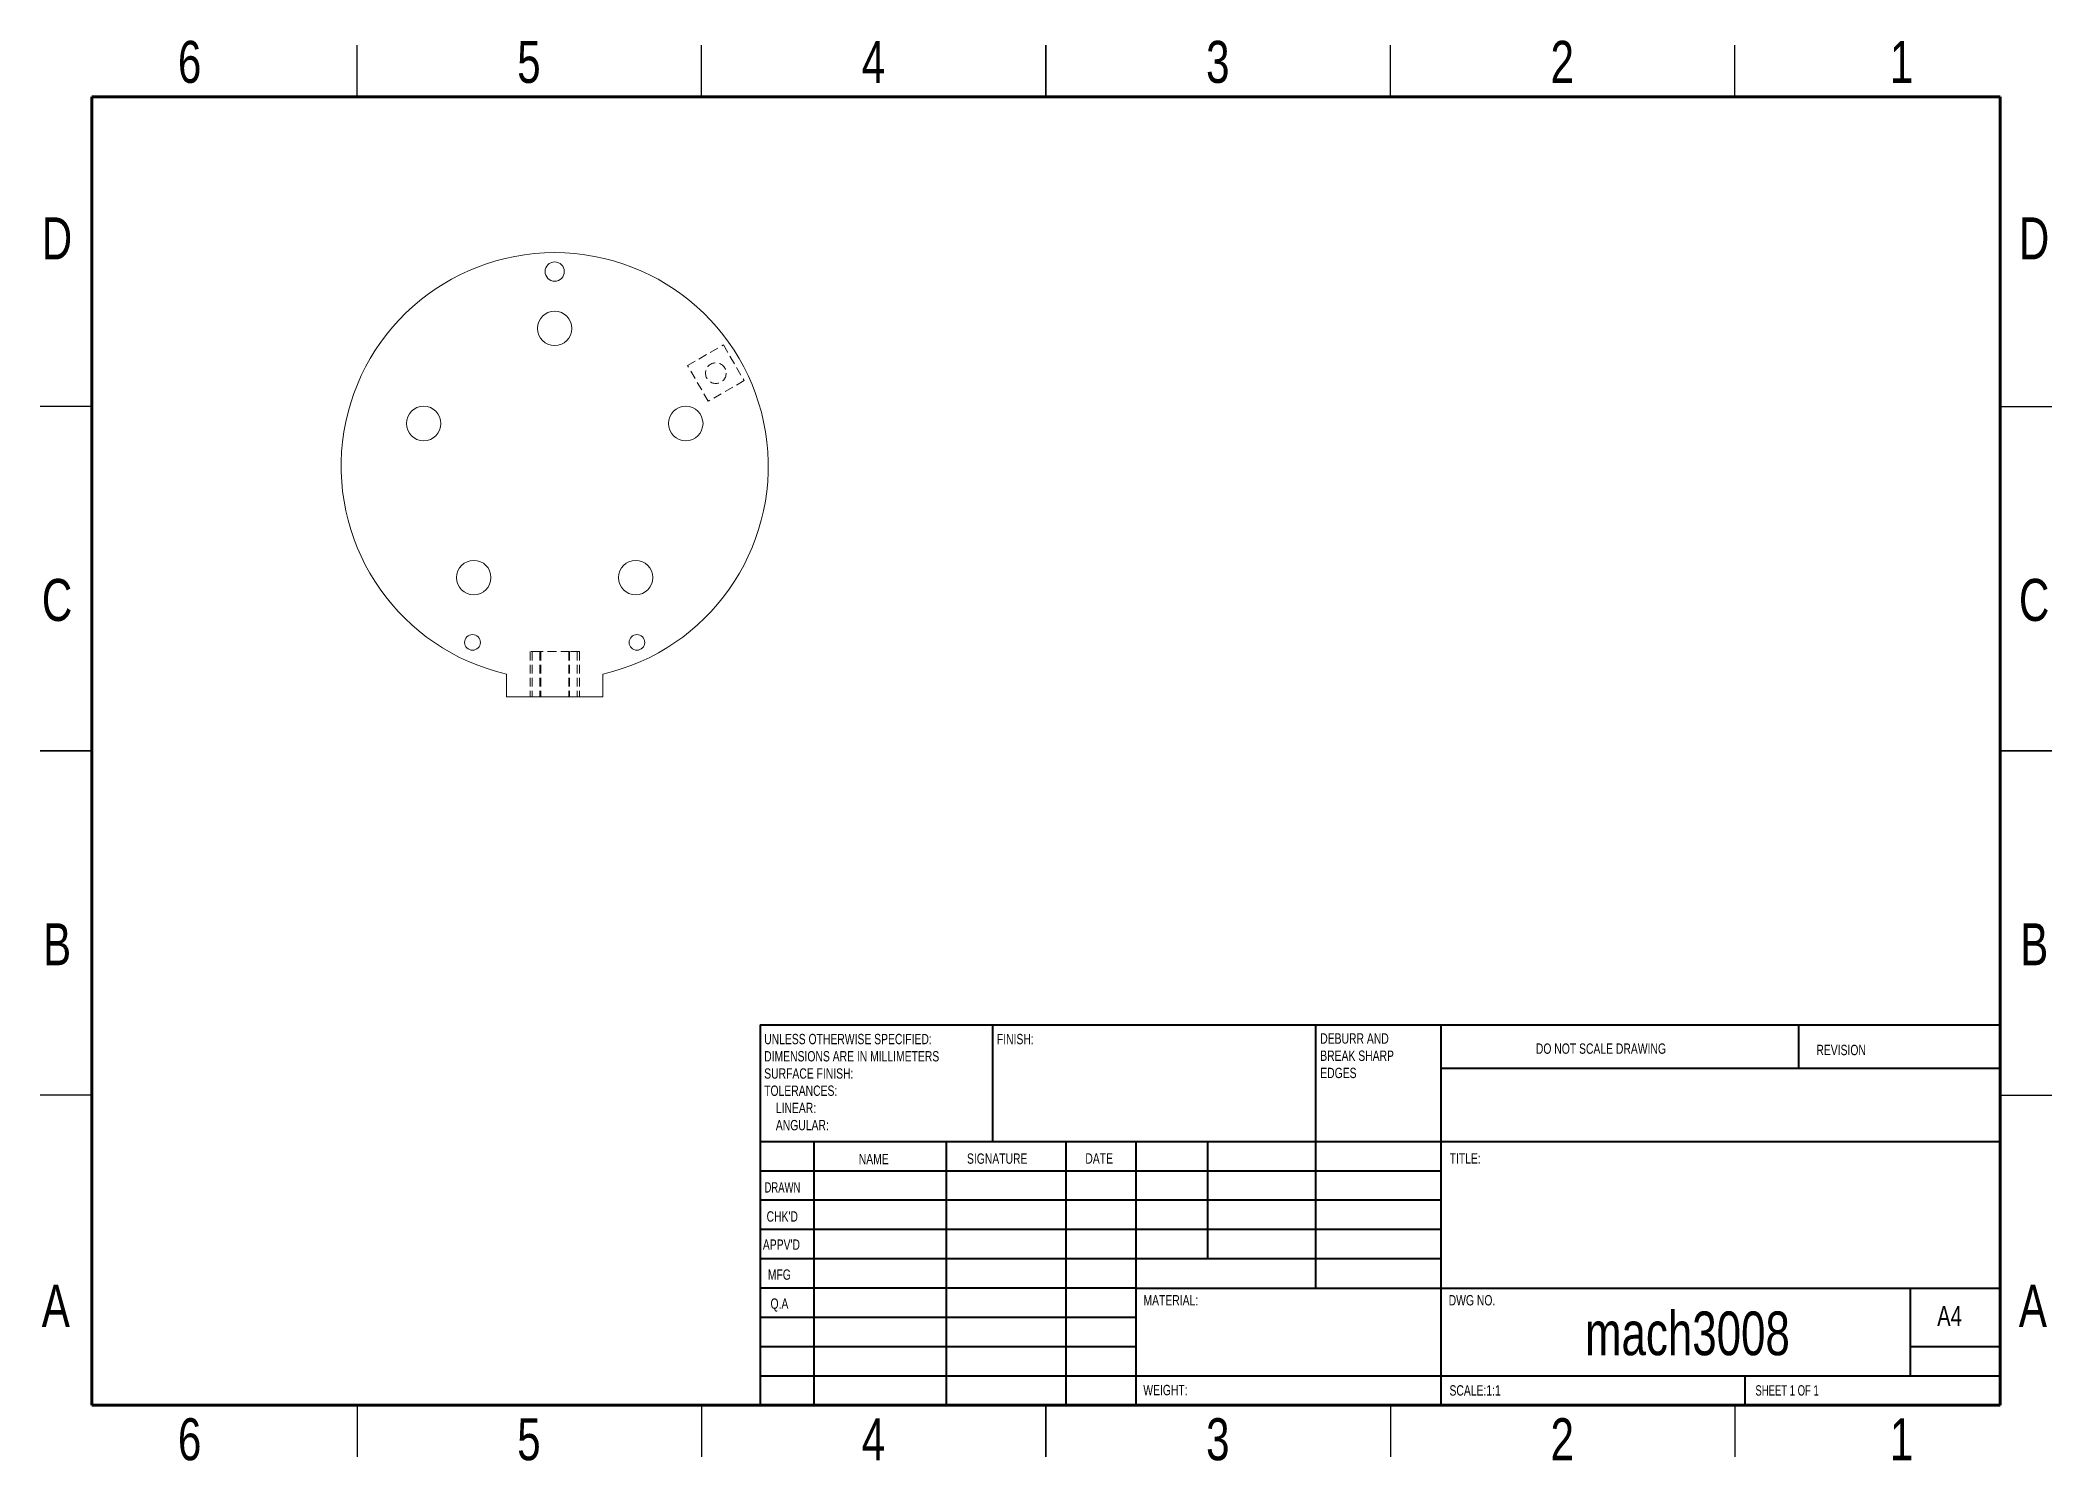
# Model space of a CAD drawing. Header units: millimetres. Extents: x 2 to 294, y 2 to 208.
import ezdxf

# ---------------------------------------------------------------- set-up
doc = ezdxf.new("R2010")
doc.units = ezdxf.units.MM
doc.linetypes.add('HIDDEN', pattern=[1.905, 1.27, -0.635])
doc.styles.add('SLDTEXTSTYLE0', font='TXT', dxfattribs={"width": 0.75})
doc.styles.add('SLDTEXTSTYLE1', font='TXT', dxfattribs={"width": 0.686449})
doc.styles.add('SLDTEXTSTYLE2', font='TXT', dxfattribs={"width": 0.6875})

# ---------------------------------------------------------------- blocks, each defined once
blk = doc.blocks.new('SW_NOTE_0')
at = {"color": 0, "linetype": 'Continuous', "lineweight": 0, "char_height": 1.5, "attachment_point": 1, "style": 'SLDTEXTSTYLE0'}
for s, insert in [('UNLESS OTHERWISE SPECIFIED:', (0, 1.93)), ('DIMENSIONS ARE IN MILLIMETERS', (0, -0.57)), ('TOLERANCES:', (0, -5.57)), ('SURFACE FINISH:', (0, -3.07)), ('LINEAR:', (1.69, -8.07)), ('ANGULAR:', (1.69, -10.57))]:
    blk.add_mtext(s, dxfattribs=dict(at, insert=insert))
blk = doc.blocks.new('SW_NOTE_1')
at = {"color": 0, "linetype": 'Continuous', "lineweight": 0, "char_height": 1.5, "attachment_point": 1, "style": 'SLDTEXTSTYLE0'}
for s, insert in [('DEBURR AND', (0, 1.93)), ('BREAK SHARP', (0, -0.57)), ('EDGES', (0, -3.07))]:
    blk.add_mtext(s, dxfattribs=dict(at, insert=insert))

msp = doc.modelspace()

# ---------------------------------------------------------------- linework, layer by layer
at = {"color": 7, "linetype": 'Continuous', "lineweight": 30}
for p, q in [((48.5, 200), (48.5, 207.5)), ((98.5, 200), (98.5, 207.5)), ((148.5, 207.5), (148.5, 200)), ((148.5, 200), (148.5, 207.5)), ((198.5, 200), (198.5, 207.5)), ((248.5, 200), (248.5, 207.5)), ((10, 155), (2.5, 155)), ((287, 155), (294.5, 155)), ((2.5, 105), (10, 105)), ((10, 105), (2.5, 105)), ((294.5, 105), (287, 105)), ((287, 105), (294.5, 105)), ((10, 55), (2.5, 55)), ((287, 55), (294.5, 55)), ((48.5, 10), (48.5, 2.5)), ((98.5, 10), (98.5, 2.5)), ((148.5, 2.5), (148.5, 10)), ((148.5, 10), (148.5, 2.5)), ((198.5, 10), (198.5, 2.5)), ((248.5, 10), (248.5, 2.5))]:
    msp.add_line(p, q, dxfattribs=at)
at = {"color": 7, "linetype": 'Continuous', "lineweight": 60}
for p, q in [((10, 10), (10, 200)), ((10, 200), (287, 200)), ((287, 200), (287, 10)), ((287, 10), (10, 10))]:
    msp.add_line(p, q, dxfattribs=at)
at = {"color": 7, "linetype": 'HIDDEN', "lineweight": 0}
for p, q in [((96.47, 160.96), (101.67, 163.96)), ((101.67, 163.96), (104.67, 158.77)), ((99.47, 155.77), (96.47, 160.96)), ((104.67, 158.77), (99.47, 155.77)), ((73.61, 119.43), (73.61, 112.86)), ((75.03, 119.43), (73.61, 119.43)), ((73.91, 119.43), (73.91, 112.86)), ((79.33, 119.43), (75.03, 119.43)), ((75.03, 119.43), (75.03, 112.86)), ((75.16, 119.43), (75.16, 112.86)), ((79.21, 119.43), (79.21, 112.86)), ((80.76, 119.43), (79.33, 119.43)), ((79.33, 119.43), (79.33, 112.86)), ((80.46, 119.43), (80.46, 112.86)), ((80.76, 119.43), (80.76, 112.86))]:
    msp.add_line(p, q, dxfattribs=at)
at = {"color": 7, "linetype": 'Continuous', "lineweight": 15}
for p, q in [((70.18, 116.17), (70.18, 112.86)), ((84.18, 112.86), (84.18, 116.17)), ((70.18, 112.86), (84.18, 112.86))]:
    msp.add_line(p, q, dxfattribs=at)
at = {"color": 7, "linetype": 'Continuous', "lineweight": 40}
for p, q in [((107, 65.25), (287, 65.25)), ((107, 65.25), (107, 10)), ((140.8, 48.25), (140.8, 65.25)), ((187.6, 65.25), (187.6, 27)), ((205.8, 65.25), (205.8, 10)), ((257.8, 58.88), (257.8, 65.25)), ((287, 58.88), (205.8, 58.88)), ((287, 48.25), (107, 48.25)), ((114.8, 48.25), (114.8, 10)), ((133.99, 48.25), (133.99, 10)), ((151.4, 48.25), (151.4, 10)), ((161.6, 10), (161.6, 48.25)), ((172, 31.25), (172, 48.25)), ((205.8, 44), (107, 44)), ((205.8, 39.75), (107, 39.75)), ((205.8, 35.5), (107, 35.5)), ((205.8, 31.25), (107, 31.25)), ((161.6, 27), (107, 27)), ((161.6, 27), (287, 27)), ((274, 14.25), (274, 27)), ((161.6, 22.75), (107, 22.75)), ((161.6, 18.5), (107, 18.5)), ((287, 18.5), (274, 18.5)), ((107, 14.25), (287, 14.25)), ((250, 10), (250, 14.25))]:
    msp.add_line(p, q, dxfattribs=at)
at = {"color": 7, "linetype": 'Continuous', "lineweight": 15}
for centre, radius in [((77.18, 174.61), 1.4), ((77.18, 166.36), 2.5), ((58.16, 152.55), 2.5), ((96.21, 152.55), 2.5), ((65.43, 130.18), 2.5), ((88.94, 130.18), 2.5), ((65.25, 120.76), 1.14), ((89.12, 120.76), 1.14)]:
    msp.add_circle(centre, radius, dxfattribs=at)
at = {"color": 7, "linetype": 'HIDDEN', "lineweight": 0}
msp.add_circle((100.57, 159.86), 1.5, dxfattribs=at)
at = {"color": 7, "linetype": 'Continuous', "lineweight": 15}
msp.add_arc((77.18, 146.36), 31, 283.0503, 256.9497, dxfattribs=at)

# ---------------------------------------------------------------- block references
at = {"color": 7, "linetype": 'Continuous', "lineweight": 0}
for name, p in [('SW_NOTE_0', (107.59, 61.99)), ('SW_NOTE_1', (188.31, 62.07))]:
    msp.add_blockref(name, p, dxfattribs=at)

# ---------------------------------------------------------------- texts
for s, insert, char_height, attachment_point, style in [('6', (24.19, 208.11), 6.1, 2, 'SLDTEXTSTYLE0'), ('5', (73.44, 208.11), 6.1, 2, 'SLDTEXTSTYLE0'), ('4', (123.44, 208.11), 6.1, 2, 'SLDTEXTSTYLE0'), ('3', (173.44, 208.11), 6.1, 2, 'SLDTEXTSTYLE0'), ('2', (223.44, 208.11), 6.1, 2, 'SLDTEXTSTYLE0'), ('1', (272.69, 208.11), 6.1, 2, 'SLDTEXTSTYLE0'), ('D', (4.93, 182.48), 6.1, 2, 'SLDTEXTSTYLE0'), ('D', (291.93, 182.48), 6.1, 2, 'SLDTEXTSTYLE0'), ('C', (4.94, 129.98), 6.1, 2, 'SLDTEXTSTYLE0'), ('C', (291.94, 129.98), 6.1, 2, 'SLDTEXTSTYLE0'), ('B', (4.95, 79.98), 6.1, 2, 'SLDTEXTSTYLE0'), ('B', (291.95, 79.98), 6.1, 2, 'SLDTEXTSTYLE0'), ('FINISH:', (141.37, 63.92), 1.5, 1, 'SLDTEXTSTYLE0'), ('DO NOT SCALE DRAWING', (219.61, 62.53), 1.5, 1, 'SLDTEXTSTYLE0'), ('REVISION', (260.33, 62.33), 1.5, 1, 'SLDTEXTSTYLE0'), ('NAME', (121.32, 46.5), 1.5, 1, 'SLDTEXTSTYLE0'), ('SIGNATURE', (137.03, 46.56), 1.5, 1, 'SLDTEXTSTYLE0'), ('DATE', (154.21, 46.58), 1.5, 1, 'SLDTEXTSTYLE0'), ('TITLE:', (207.09, 46.58), 1.5, 1, 'SLDTEXTSTYLE0'), ('DRAWN', (107.64, 42.38), 1.5, 1, 'SLDTEXTSTYLE1'), ("CHK'D", (107.94, 38.16), 1.5, 1, 'SLDTEXTSTYLE0'), ("APPV'D", (107.4, 34.07), 1.5, 1, 'SLDTEXTSTYLE0'), ('MFG', (108.12, 29.72), 1.5, 1, 'SLDTEXTSTYLE0'), ('A', (4.76, 27.48), 6.1, 2, 'SLDTEXTSTYLE0'), ('A', (291.76, 27.48), 6.1, 2, 'SLDTEXTSTYLE0'), ('Q.A', (108.51, 25.5), 1.5, 1, 'SLDTEXTSTYLE0'), ('MATERIAL:', (162.65, 25.99), 1.5, 1, 'SLDTEXTSTYLE0'), ('DWG NO.', (206.95, 25.99), 1.5, 1, 'SLDTEXTSTYLE0'), ('mach3008', (241.61, 23.61), 6.35, 2, 'SLDTEXTSTYLE0'), ('A4', (277.87, 24.41), 2.91, 1, 'SLDTEXTSTYLE0'), ('WEIGHT:', (162.62, 12.95), 1.499, 1, 'SLDTEXTSTYLE0'), ('SCALE:1:1', (207.07, 12.9), 1.5, 1, 'SLDTEXTSTYLE0'), ('SHEET 1 OF 1', (251.48, 12.9), 1.5, 1, 'SLDTEXTSTYLE2'), ('6', (24.19, 8.11), 6.1, 2, 'SLDTEXTSTYLE0'), ('5', (73.44, 8.11), 6.1, 2, 'SLDTEXTSTYLE0'), ('4', (123.44, 8.11), 6.1, 2, 'SLDTEXTSTYLE0'), ('3', (173.44, 8.11), 6.1, 2, 'SLDTEXTSTYLE0'), ('2', (223.44, 8.11), 6.1, 2, 'SLDTEXTSTYLE0'), ('1', (272.69, 8.11), 6.1, 2, 'SLDTEXTSTYLE0')]:
    msp.add_mtext(s, dxfattribs=dict(at, insert=insert, char_height=char_height, attachment_point=attachment_point, style=style))

doc.saveas('drawing.dxf')
